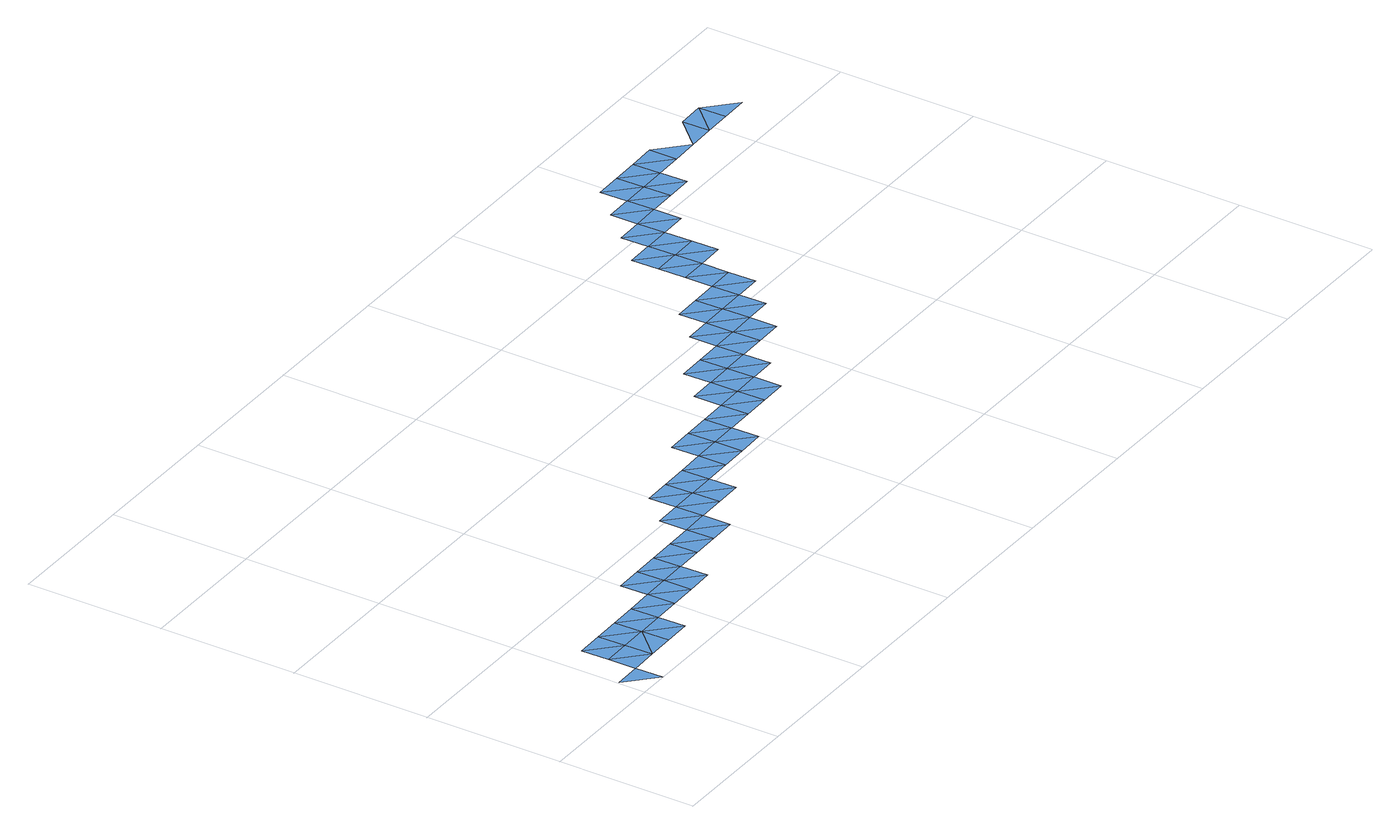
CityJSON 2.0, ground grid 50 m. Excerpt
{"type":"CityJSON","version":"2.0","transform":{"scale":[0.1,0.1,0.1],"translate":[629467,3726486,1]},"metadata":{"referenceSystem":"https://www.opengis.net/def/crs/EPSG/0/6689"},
"CityObjects":{
"waterbody1":{"type":"WaterBody","attributes":{"name":"福岡県津波浸水想定図","class":"1140","function":"2","WaterBodyTsunamiRiskAttribute.description":"1","WaterBodyTsunamiRiskAttribute.rank":"2"},"geometry":[{"type":"MultiSurface","lod":"1","boundaries":[[[0,1,2]],[[3,2,4]],[[3,4,5]],[[4,6,5]],[[6,4,7]],[[6,7,8]],[[9,10,6]],[[9,6,8]],[[11,10,9]],[[9,12,11]],[[13,11,12]],[[13,12,14]],[[13,14,15]],[[15,14,16]],[[17,15,16]],[[18,19,17]],[[18,20,19]],[[21,20,18]],[[21,22,20]],[[22,21,23]],[[23,24,22]],[[25,24,26]],[[26,27,25]],[[27,26,28]],[[27,29,30]],[[29,27,28]],[[29,31,30]],[[32,31,29]],[[32,33,31]],[[34,33,32]],[[33,34,35]],[[36,35,34]],[[37,35,36]],[[38,37,39]],[[39,40,38]],[[39,41,40]],[[40,41,42]],[[41,43,42]],[[44,42,43]],[[45,46,44]],[[47,46,45]],[[47,48,49]],[[48,50,49]],[[48,51,50]],[[52,53,50]],[[51,52,50]],[[52,54,53]],[[55,54,52]],[[55,56,54]],[[57,54,56]],[[58,57,56]],[[58,56,59]],[[59,60,58]],[[61,62,63]],[[64,65,61]]]}]},
"waterbody2":{"type":"WaterBody","attributes":{"name":"福岡県津波浸水想定図","class":"1140","function":"2","WaterBodyTsunamiRiskAttribute.description":"1","WaterBodyTsunamiRiskAttribute.rank":"1"},"geometry":[{"type":"MultiSurface","lod":"1","boundaries":[[[3,5,66]],[[5,67,66]],[[5,6,67]],[[6,10,67]],[[15,68,13]],[[15,69,68]],[[17,69,15]],[[17,19,69]],[[24,70,22]],[[24,25,70]],[[27,71,25]],[[30,71,27]],[[33,35,72]],[[35,73,72]],[[37,73,35]],[[37,38,73]],[[40,42,74]],[[42,75,74]],[[42,44,75]],[[75,46,76]],[[44,46,75]],[[46,77,76]],[[47,77,46]],[[49,77,47]],[[50,78,49]],[[50,53,78]],[[54,79,53]],[[54,57,79]],[[60,80,58]],[[81,80,82]],[[80,60,82]],[[82,83,81]],[[84,85,86]],[[87,84,86]]]}]},
"waterbody3":{"type":"WaterBody","attributes":{"name":"福岡県津波浸水想定図","class":"1140","function":"2","WaterBodyTsunamiRiskAttribute.description":"1","WaterBodyTsunamiRiskAttribute.rank":"3"},"geometry":[{"type":"MultiSurface","lod":"1","boundaries":[[[81,83,88]],[[83,89,88]],[[90,83,82]],[[89,83,91]],[[89,92,93]],[[83,90,91]],[[91,92,89]],[[92,94,93]],[[95,96,63]],[[63,62,95]],[[97,65,64]],[[97,64,98]],[[98,99,97]]]}]},
"waterbody4":{"type":"WaterBody","attributes":{"name":"福岡県津波浸水想定図","class":"1140","function":"2","WaterBodyTsunamiRiskAttribute.description":"1","WaterBodyTsunamiRiskAttribute.rank":"4"},"geometry":[{"type":"MultiSurface","lod":"1","boundaries":[[[92,100,94]],[[100,101,94]],[[102,94,101]],[[101,85,102]],[[85,101,103]],[[85,103,86]],[[103,104,86]],[[87,86,96]],[[96,86,104]],[[87,96,95]]]}]}
},
"vertices":[
[9,101,7],[111,3,7],[109,103,7],[107,203,7],[209,105,7],[207,205,7],[307,207,7],[309,107,7],[409,109,7],[407,209,7],[305,307,7],[405,309,7],[507,211,7],[505,311,7],[607,213,7],[605,313,7],[707,215,7],[705,315,7],[805,317,7],[703,415,7],[803,417,7],[905,319,7],[903,419,7],[1005,321,7],[1003,421,7],[1001,521,7],[1103,422,7],[1101,522,7],[1203,424,7],[1201,524,7],[1099,622,7],[1199,624,7],[1301,526,7],[1299,626,7],[1401,528,7],[1399,628,7],[1501,530,7],[1499,630,7],[1497,730,7],[1599,632,7],[1597,732,7],[1699,634,7],[1697,734,7],[1799,636,7],[1797,736,7],[1897,738,7],[1795,836,7],[1895,838,7],[1995,840,7],[1893,938,7],[1993,940,7],[2095,842,7],[2093,942,7],[1991,1040,7],[2091,1042,7],[2193,944,7],[2191,1044,7],[2089,1142,7],[2189,1144,7],[2291,1045,7],[2289,1145,7],[2879,1657,7],[2777,1755,7],[2779,1655,7],[2979,1659,7],[2977,1759,7],
[105,303,7],[205,305,7],[503,411,7],[603,413,7],[901,519,7],[999,620,7],[1297,726,7],[1397,728,7],[1595,832,7],[1695,834,7],[1693,934,7],[1793,936,7],[1891,1038,7],[1989,1140,7],[2187,1244,7],[2185,1343,7],[2287,1245,7],[2285,1345,7],[2478,1749,7],[2480,1649,7],[2579,1651,7],[2578,1751,7],
[2183,1443,7],[2283,1445,7],[2387,1247,7],[2385,1347,7],[2383,1447,7],[2282,1545,7],[2381,1547,7],[2677,1753,7],[2679,1653,7],[3077,1761,7],[3079,1661,7],[3179,1663,7],
[2483,1449,7],[2481,1549,7],[2380,1647,7],[2581,1551,7],[2681,1553,7]
]}
